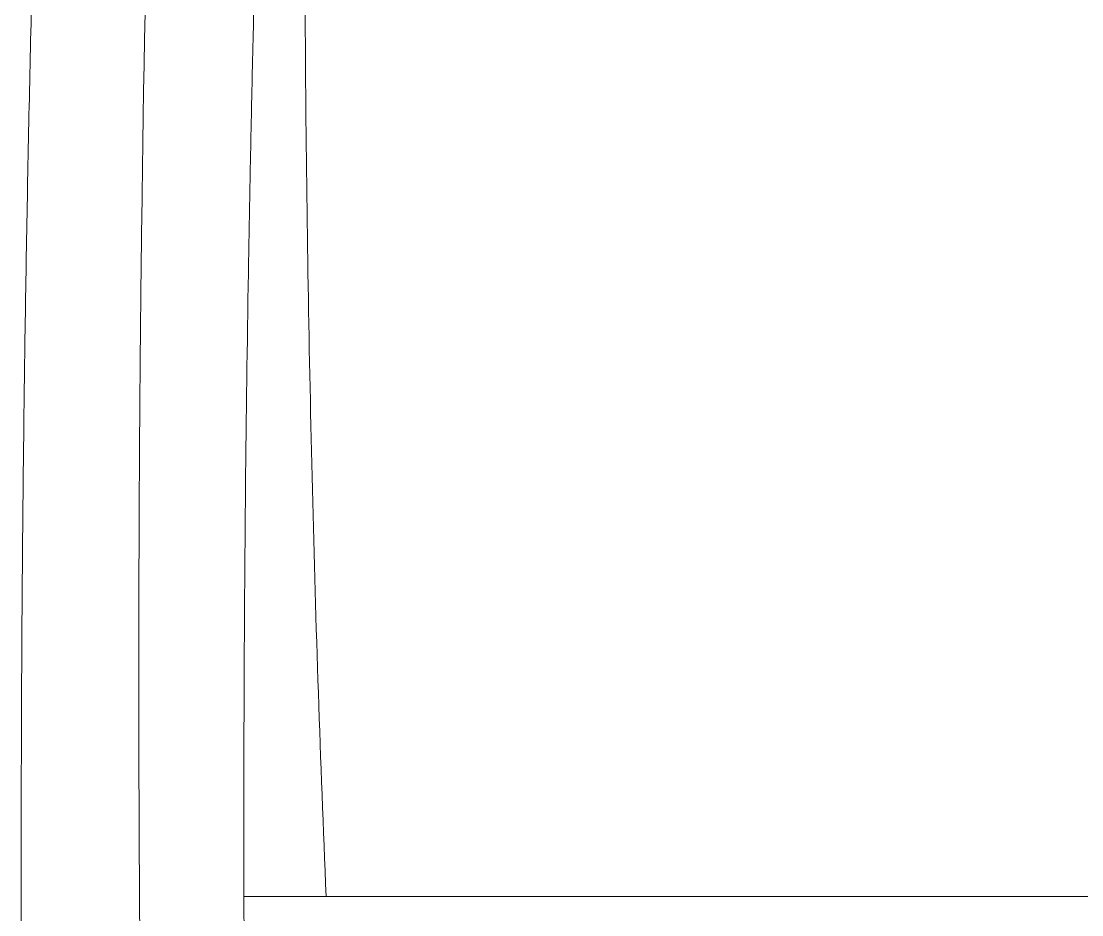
# Model space of a CAD drawing. Header units: inches. Extents: x 0.1 to 2.19, y 0.14 to 1.19.
# Drawn here: x 0.6821 to 0.9392, y 0.7574 to 0.974 of the extents above; entities that cross this region are included whole.
import ezdxf

# ---------------------------------------------------------------- set-up
doc = ezdxf.new("R2010")
doc.units = ezdxf.units.IN
doc.header["$MEASUREMENT"] = 0

# ---------------------------------------------------------------- blocks, each defined once
blk = doc.blocks.new('bn30-2')
at = {"linetype": 'Continuous', "lineweight": 5}
for points, degree in [([(0.3723, 3.13988), (0.36047, 2.88317), (0.36415, 2.6262)], 2), ([(0.41751, 2.82088), (0.41751, 2.82089), (0.41751, 2.82089), (0.41751, 2.8209)], 3), ([(0.41745, 2.81282), (0.41745, 2.81282), (0.41745, 2.81283), (0.41745, 2.81283)], 3)]:
    blk.add_open_spline(points, degree=degree, dxfattribs=at)
for points, knots in [([(0.43719, 2.73775), (0.43579, 2.77063), (0.43469, 2.80352), (0.43304, 2.86933), (0.4325, 2.90225), (0.43195, 2.96808), (0.43195, 3.00101), (0.43245, 3.06686), (0.43295, 3.09979), (0.43371, 3.13272)], [0, 0, 0, 0, 0.25, 0.25, 0.5, 0.5, 0.75, 0.75, 1, 1, 1, 1]), ([(0.39809, 3.11936), (0.39798, 3.11652), (0.39787, 3.11369), (0.39777, 3.11085), (0.39766, 3.10804), (0.39756, 3.10524), (0.39745, 3.10243), (0.39501, 3.03552), (0.39335, 2.96859), (0.39249, 2.90164), (0.39246, 2.89966), (0.39244, 2.89769), (0.39242, 2.89572), (0.39239, 2.89377), (0.39237, 2.89183), (0.39235, 2.88988), (0.39232, 2.88796), (0.3923, 2.88605), (0.39228, 2.88413), (0.3922, 2.877), (0.39214, 2.86986), (0.39208, 2.86272), (0.39202, 2.8557), (0.39197, 2.84867), (0.39193, 2.84164), (0.39189, 2.83473), (0.39186, 2.82781), (0.39183, 2.82089), (0.39179, 2.80738), (0.39177, 2.79388), (0.39179, 2.78037), (0.3918, 2.77378), (0.39182, 2.76719), (0.39184, 2.7606), (0.39186, 2.75412), (0.3919, 2.74764), (0.39193, 2.74116), (0.39197, 2.73478), (0.39202, 2.72841), (0.39207, 2.72204), (0.39212, 2.71578), (0.39218, 2.70951), (0.39224, 2.70325), (0.39231, 2.6971), (0.39238, 2.69094), (0.39246, 2.68479), (0.3925, 2.68136), (0.39255, 2.67792), (0.39259, 2.67449), (0.39259, 2.67432), (0.3926, 2.67415), (0.3926, 2.67398), (0.39262, 2.67217), (0.39265, 2.67037), (0.39268, 2.66857), (0.39269, 2.66793), (0.39269, 2.66729), (0.3927, 2.66666), (0.39279, 2.66072), (0.39289, 2.65478), (0.39298, 2.64885)], [0, 0, 0, 0, 0.01809, 0.01809, 0.01809, 0.035996, 0.035996, 0.035996, 0.462817, 0.462817, 0.462817, 0.475401, 0.475401, 0.475401, 0.487802, 0.487802, 0.487802, 0.50002, 0.50002, 0.50002, 0.545512, 0.545512, 0.545512, 0.590307, 0.590307, 0.590307, 0.634406, 0.634406, 0.634406, 0.720516, 0.720516, 0.720516, 0.762527, 0.762527, 0.762527, 0.803843, 0.803843, 0.803843, 0.844465, 0.844465, 0.844465, 0.884391, 0.884391, 0.884391, 0.923622, 0.923622, 0.923622, 0.945513, 0.945513, 0.945513, 0.946595, 0.946595, 0.946595, 0.958098, 0.958098, 0.958098, 0.962158, 0.962158, 0.962158, 1, 1, 1, 1]), ([(0.42535, 3.11822), (0.42521, 3.11504), (0.42507, 3.11185), (0.42493, 3.10867), (0.4248, 3.1055), (0.42466, 3.10233), (0.42453, 3.09917), (0.42237, 3.04786), (0.42068, 2.99654), (0.41947, 2.94521), (0.4194, 2.94234), (0.41934, 2.93947), (0.41927, 2.9366), (0.41921, 2.93374), (0.41915, 2.93089), (0.41909, 2.92804), (0.41896, 2.92204), (0.41884, 2.91604), (0.41872, 2.91004), (0.41861, 2.90409), (0.4185, 2.89813), (0.4184, 2.89218), (0.41781, 2.85745), (0.41745, 2.82271), (0.41731, 2.78797), (0.41729, 2.78234), (0.41727, 2.77672), (0.41726, 2.77109), (0.41725, 2.76551), (0.41725, 2.75993), (0.41725, 2.75435), (0.41725, 2.74882), (0.41726, 2.74328), (0.41727, 2.73775)], [0, 0, 0, 0, 0.025121, 0.025121, 0.025121, 0.05011, 0.05011, 0.05011, 0.454869, 0.454869, 0.454869, 0.477498, 0.477498, 0.477498, 0.499996, 0.499996, 0.499996, 0.547292, 0.547292, 0.547292, 0.594219, 0.594219, 0.594219, 0.868053, 0.868053, 0.868053, 0.912404, 0.912404, 0.912404, 0.956386, 0.956386, 0.956386, 1, 1, 1, 1]), ([(0.41727, 2.73775), (0.41761, 2.73775), (0.41828, 2.73775), (0.41928, 2.73775), (0.42028, 2.73775), (0.42127, 2.73775), (0.42225, 2.73775), (0.42322, 2.73775), (0.42418, 2.73775), (0.42513, 2.73775), (0.42607, 2.73775), (0.427, 2.73775), (0.42791, 2.73775), (0.42881, 2.73775), (0.4297, 2.73775), (0.43058, 2.73775), (0.43116, 2.73775), (0.43145, 2.73775)], [0, 0, 0, 0, 0.075841, 0.150372, 0.223592, 0.295501, 0.3661, 0.435388, 0.503365, 0.570032, 0.635388, 0.699433, 0.762168, 0.823592, 0.883705, 0.942508, 1, 1, 1, 1]), ([(0.4173, 2.72775), (0.4173, 2.72878), (0.41729, 2.72972), (0.41729, 2.73058), (0.41728, 2.73358), (0.41727, 2.73566), (0.41727, 2.73775)], [0, 0, 0, 0, 0.2227433, 0.2227433, 0.2227433, 1, 1, 1, 1]), ([(0.43145, 2.73775), (0.43201, 2.73775), (0.43257, 2.73775), (0.43371, 2.73775), (0.43428, 2.73775), (0.43543, 2.73775), (0.43601, 2.73775), (0.43679, 2.73775), (0.43699, 2.73775), (0.43719, 2.73775)], [0, 0, 0, 0, 0.2989065, 0.2989065, 0.597813, 0.597813, 0.8967195, 0.8967195, 1, 1, 1, 1]), ([(0.51484, 2.73775), (0.51449, 2.73775), (0.51381, 2.73775), (0.51278, 2.73775), (0.51176, 2.73775), (0.51075, 2.73775), (0.50975, 2.73775), (0.50875, 2.73775), (0.50776, 2.73775), (0.50678, 2.73775), (0.50581, 2.73775), (0.50484, 2.73775), (0.50389, 2.73775), (0.50294, 2.73775), (0.502, 2.73775), (0.50106, 2.73775), (0.50014, 2.73775), (0.49923, 2.73775), (0.49832, 2.73775), (0.49742, 2.73775), (0.49653, 2.73775), (0.49565, 2.73775), (0.49478, 2.73775), (0.49392, 2.73775), (0.49306, 2.73775), (0.49222, 2.73775), (0.49138, 2.73775), (0.49056, 2.73775), (0.48974, 2.73775), (0.48893, 2.73775), (0.48626, 2.73775), (0.48186, 2.73775), (0.47599, 2.73775), (0.4705, 2.73775), (0.4666, 2.73775), (0.46405, 2.73775), (0.4627, 2.73775), (0.46137, 2.73775), (0.46006, 2.73775), (0.45878, 2.73775), (0.45753, 2.73775), (0.45631, 2.73775), (0.45511, 2.73775), (0.45394, 2.73775), (0.4528, 2.73775), (0.45169, 2.73775), (0.45061, 2.73775), (0.44956, 2.73775), (0.44855, 2.73775), (0.44756, 2.73775), (0.4466, 2.73775), (0.44568, 2.73775), (0.44479, 2.73775), (0.44393, 2.73775), (0.44311, 2.73775), (0.44231, 2.73775), (0.44156, 2.73775), (0.44083, 2.73775), (0.44014, 2.73775), (0.43948, 2.73775), (0.43886, 2.73775), (0.43827, 2.73775), (0.43771, 2.73775), (0.43736, 2.73775), (0.43719, 2.73775)], [0, 0, 0, 0, 0.0091749, 0.0183157, 0.0274216, 0.0364921, 0.0455265, 0.0545242, 0.0634845, 0.0724068, 0.0812905, 0.0901351, 0.0989399, 0.1077043, 0.1164278, 0.1251098, 0.1337498, 0.1423472, 0.1509015, 0.1594121, 0.1678786, 0.1763005, 0.1846772, 0.1930083, 0.2012933, 0.2095317, 0.2177232, 0.2258671, 0.2339632, 0.242011, 0.25001, 0.3139235, 0.3769792, 0.4390407, 0.499983, 0.517202, 0.5344455, 0.5517111, 0.5689962, 0.5862983, 0.603615, 0.6209435, 0.6382813, 0.655626, 0.6729748, 0.6903253, 0.7076747, 0.7250206, 0.7423604, 0.7596914, 0.7770112, 0.7943171, 0.8116066, 0.8288772, 0.8461264, 0.8633516, 0.8805504, 0.8977203, 0.914859, 0.931964, 0.9490329, 0.9660634, 0.9830532, 0.9999969, 0.9999969, 0.9999969, 0.9999969]), ([(0.51484, 2.73775), (0.5151, 2.73775), (0.51536, 2.73775), (0.51562, 2.73775), (0.51673, 2.73775), (0.51783, 2.73775), (0.51895, 2.73775), (0.52117, 2.73775), (0.5234, 2.73775), (0.52564, 2.73775), (0.53013, 2.73775), (0.53465, 2.73775), (0.53921, 2.73775), (0.54376, 2.73775), (0.54835, 2.73775), (0.55296, 2.73775), (0.5534, 2.73775), (0.55384, 2.73775), (0.55428, 2.73775), (0.55846, 2.73775), (0.56265, 2.73775), (0.56686, 2.73775), (0.57151, 2.73775), (0.57618, 2.73775), (0.58085, 2.73775), (0.58319, 2.73775), (0.58553, 2.73775), (0.58787, 2.73775), (0.58904, 2.73775), (0.59021, 2.73775), (0.59138, 2.73775), (0.59255, 2.73775), (0.59372, 2.73775), (0.59489, 2.73775), (0.59606, 2.73775), (0.59723, 2.73775), (0.5984, 2.73775), (0.59958, 2.73775), (0.60075, 2.73775), (0.60192, 2.73775), (0.60426, 2.73775), (0.6066, 2.73775), (0.60893, 2.73775), (0.61361, 2.73775), (0.61827, 2.73775), (0.62293, 2.73775), (0.62713, 2.73775), (0.63133, 2.73775), (0.6355, 2.73775), (0.63594, 2.73775), (0.63638, 2.73775), (0.63682, 2.73775), (0.64144, 2.73775), (0.64602, 2.73775), (0.65058, 2.73775), (0.65513, 2.73775), (0.65966, 2.73775), (0.66414, 2.73775), (0.66638, 2.73775), (0.66861, 2.73775), (0.67084, 2.73775), (0.67195, 2.73775), (0.67306, 2.73775), (0.67416, 2.73775), (0.67442, 2.73775), (0.67468, 2.73775), (0.67494, 2.73775)], [0, 0, 0, 0, 0.005094, 0.005094, 0.005094, 0.026609, 0.026609, 0.026609, 0.06964, 0.06964, 0.06964, 0.155708, 0.155708, 0.155708, 0.241783, 0.241783, 0.241783, 0.25, 0.25, 0.25, 0.327855, 0.327855, 0.327855, 0.413922, 0.413922, 0.413922, 0.456958, 0.456958, 0.456958, 0.478478, 0.478478, 0.478478, 0.499999, 0.499999, 0.499999, 0.521519, 0.521519, 0.521519, 0.543039, 0.543039, 0.543039, 0.586075, 0.586075, 0.586075, 0.672142, 0.672142, 0.672142, 0.75, 0.75, 0.75, 0.758214, 0.758214, 0.758214, 0.844284, 0.844284, 0.844284, 0.930347, 0.930347, 0.930347, 0.973379, 0.973379, 0.973379, 0.994896, 0.994896, 0.994896, 1, 1, 1, 1])]:
    blk.add_open_spline(points, degree=3, knots=knots, dxfattribs=at)

msp = doc.modelspace()

# ---------------------------------------------------------------- block references
msp.add_blockref('bn30-2', (0.31881, -1.97586))

doc.saveas('drawing.dxf')
